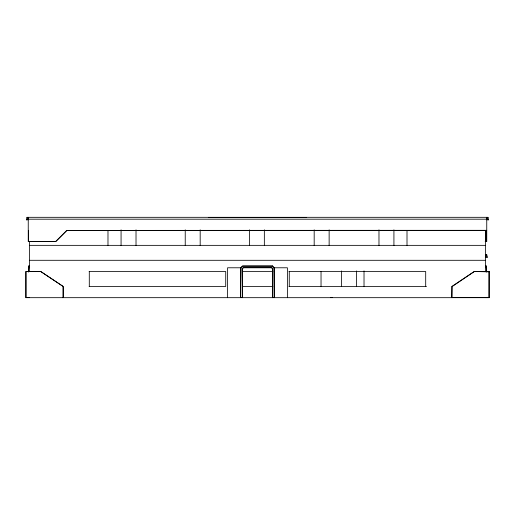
<?xml version="1.0" encoding="UTF-8"?>
<svg xmlns="http://www.w3.org/2000/svg" width="515" height="515" viewBox="0 0 515 515"><rect width="100%" height="100%" fill="white"/><g stroke="black" fill="none" stroke-linecap="round" stroke-linejoin="round"><path stroke-width="0.77" d="M487.402 271.444L486.141 271.65M28.248 219.808L26.374 219.808L26.999 217.317L487.995 217.317L488.613 219.808L486.746 219.808M452.093 286.591L474.025 271.688M272.319 266.223L272.448 265.907L274.315 267.781L274.315 297.683L274.006 267.909L272.319 266.223L242.674 266.223L240.988 267.909L240.679 297.683L240.679 267.781L242.546 265.907L272.448 265.907M29.49 265.907L28.402 266.223L28.402 271.888M271.514 267.781L271.669 267.465L272.757 268.56L272.757 297.367L272.448 297.683L272.448 268.714L271.514 267.781L243.479 267.781L242.546 268.714L242.546 297.683L242.23 268.56L243.325 267.465L271.669 267.465M485.497 267.781L486.591 267.465M63.094 297.438L62.811 297.438M452.067 297.651L451.913 297.432M40.994 271.682L62.907 286.289M26.374 219.808L28.248 219.19L486.746 219.19L487.995 217.317M486.746 254.7L485.497 256.567L487.37 257.191L486.746 254.7L485.497 254.7M28.402 267.909L29.49 267.781M208.562 217.588L306.431 217.588M486.746 230.398L66.873 230.398L55.659 241.612L28.248 241.612L28.248 217.317M485.658 230.514L486.591 230.514M28.402 241.503L55.498 241.612M485.581 241.535L486.591 241.503M485.182 241.612L486.746 241.612L486.746 217.317M29.49 245.352L485.497 245.352M485.497 257.191L487.37 257.191M29.49 260.3L485.497 260.3M485.497 265.907L486.591 266.223L486.591 271.888M241.097 267.781L227.591 267.781L227.591 297.683M273.896 267.781L287.396 267.781L287.396 297.683M486.141 271.444L489.25 271.399L489.237 297.683L25.75 297.676L25.75 271.508L40.737 271.508L63.165 286.462L63.165 297.676M89.114 271.514L225.725 271.514L225.725 286.469L89.114 286.469M242.391 271.514L272.886 271.514M288.941 271.514L425.693 271.514L425.693 286.469M489.237 271.514L474.289 271.514L451.861 286.469L451.861 297.683M242.391 286.469L272.886 286.469M288.941 286.469L426.497 286.469M63.165 286.771L63.165 297.361M29.535 297.438L27.604 297.625L29.49 297.419M240.988 297.367L242.23 297.367M272.757 297.367L274.006 297.367M451.861 297.367L452.099 286.501M485.497 297.528L487.39 297.322M451.874 297.561L489.25 297.561M486.746 219.19L488.613 219.808M66.757 230.514L55.768 241.503M26.999 217.317L28.248 219.19M488.941 271.399L488.928 297.683M488.497 271.399L488.484 271.83L474.598 271.514M487.383 297.631L485.497 297.631M486.591 241.612L486.591 230.321L67.027 230.398M486.437 265.907L486.437 271.933M485.581 230.321L485.581 241.612M485.497 230.398L485.497 271.714M407.005 230.398L407.005 245.352M393.923 229.812L393.923 245.552M378.976 229.812L378.976 245.552M364.021 270.896L364.021 286.469M356.547 270.929L356.547 286.662M341.593 270.929L341.593 286.662M329.137 229.812L329.137 245.552M321.038 271.514L321.038 286.469M314.182 229.812L314.182 245.552M289.269 271.514L289.269 286.469M264.35 229.812L264.35 245.552M249.395 229.812L249.395 245.552M200.18 229.812L200.18 245.552M185.233 229.812L185.233 245.552M136.018 229.812L136.018 245.552M121.07 229.812L121.07 245.552M107.983 230.398L107.983 245.352M89.295 271.514L89.295 286.469M40.428 271.508L26.542 271.508M29.49 241.387L29.49 271.714M28.557 265.907L28.557 271.933M28.402 230.321L28.402 241.612M26.098 271.508L26.098 297.676M332.252 297.425L330.36 297.631L332.252 297.425"/></g></svg>
